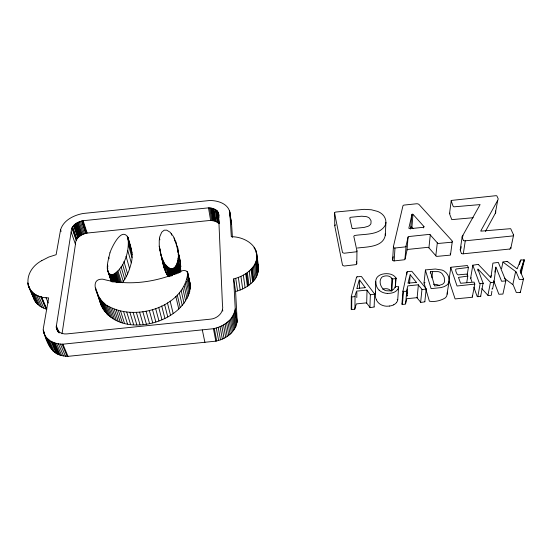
<?xml version="1.0" encoding="UTF-8"?>
<svg xmlns="http://www.w3.org/2000/svg" width="552" height="552" viewBox="0 0 552 552"><rect width="100%" height="100%" fill="white"/><g stroke="black" fill="none" stroke-linecap="round" stroke-linejoin="round"><path stroke-width="0.83" d="M366.466 302.862L356.371 303.904L354.598 309.348A1.035 0.78 1.5 0 1 354.384 309.389L351.21 309.389L351.313 296.417L356.523 277.311M351.693 309.665L351.783 296.935L354.522 296.652A1.056 0.78 1.2 0 0 354.743 296.617L356.544 291.152L366.818 290.09M396.115 278.318L396.108 278.27A1.546 1.111 3.9 0 0 396.012 278.022C393.259 273.661 387.124 273.033 382.501 274.137A10.274 7.424 3.4 0 0 376.478 278.339L376.388 278.622A13.69 9.895 3.7 0 0 375.795 280.699L375.367 296.555A24.033 17.602 4.8 0 0 375.608 297.666L376.347 299.736M375.712 281.665L375.877 283.756A24.46 17.636 4.5 0 0 376.119 284.866L376.871 286.943A15.001 10.861 3.8 0 0 379.114 290.117M41.793 260.634L48.776 257.046L56.131 254.693L60.561 229.832C63.466 220.151 73.947 215.142 83.221 213.472L209.794 200.5C217.605 200.514 227.769 203.426 229.811 212.023L231.309 236.718C243.239 236.566 258.508 244.515 256.804 258.329C254.776 269.431 243.88 276.29 233.682 278.912L235.242 308.961L233.951 313.695L235.932 326.204C232.475 334.326 224.215 339.418 215.825 341.143L67.999 356.344C63.956 356.226 59.795 355.522 56.263 353.446C48.507 348.229 45.14 338.01 43.173 329.371L48.652 297.901C22.915 297.859 21.797 271.28 41.786 260.627M354.922 309.065L355.074 296.327M356.792 263.677L356.965 250.87L353.784 236.235L354.543 235.525C364.513 233.765 379.672 235.6 385.455 224.905C386.959 220.448 384.585 215.383 380.666 213.01A17.747 11.944 0.9 0 0 377.589 211.409L371.372 209.767L364.078 209.339L335.637 212.058L334.629 212.561L334.767 225.94L342.544 265.277L344.179 266.023L356.178 264.601A1.47 1.049 0.7 0 0 356.751 263.959L356.364 261.538M356.799 297.583L356.875 292.484M365.21 287.551L359.656 280.043L359.524 288.579M180.697 272.122L180.504 262.379L175.702 241.59L173.238 236.263L170.147 232.254L166.745 230.156L164.165 230.198L161.722 232.199L159.825 236.546L159.238 240.375L159.238 246.206L163.792 267.078L165.69 272.288L168.077 276.566C167.456 268.513 163.371 261.938 160.77 254.589M165.089 264.07C176.709 279.381 181.118 253.106 176.916 245.612M466.744 282.548L467.799 276.069L467.054 274.061L458.07 274.861C456.808 274.91 454.675 269.065 456.145 269.01L468.379 267.458L467.399 265.519L450.832 267.265L449.073 279.56M374.215 307.002L370.116 307.643L366.68 303.041L367.032 290.269A0.862 0.635 2.1 0 0 366.907 290.138M369.923 307.471L370.344 294.706L367.032 290.269M482.634 283.486L479.467 283.466L472.816 265.222L477.742 264.449A0.821 0.559 8.8 0 1 478.605 264.622M416.884 297.68L406.796 298.722L405.341 304.131A1.049 0.773 5.6 0 1 405.127 304.173L402.291 304.456L401.946 303.938M406.769 274.703L406.976 272.129L402.925 291.352L406.168 291.346A1.069 0.773 5.2 0 0 406.389 291.304L407.859 285.881L418.14 284.818M471.863 281.63L470.656 278.201L471.311 277.863M100.354 302.779C115.078 342.502 188.425 324.348 190.461 285.232L187.335 271.819M374.139 306.822L374.629 294.05L361.588 276.711A0.814 0.586 1.4 0 0 361.015 276.462L357.206 276.828M235.939 326.204L237.194 321.485L235.594 291.497C242.556 289.641 249.187 286.115 253.885 280.554C261.013 272.916 257.632 262.007 256.563 252.926M375.208 294.464L375.284 293.498A13.455 9.881 4 0 1 375.65 291.994M122.282 282.755C126.939 277.028 129.513 269.928 131.286 262.842C133.653 254.224 130.507 245.771 127.981 237.601C121.481 225.816 111.09 248.931 109.924 252.871M357.427 248.02C366.666 246.813 383.198 247.351 385.296 235.186L385.931 222.339M127.981 237.601C129.665 250.636 124.938 268.072 112.649 274.772C102.927 274.806 109.213 256.997 109.931 252.871M391.382 290.759L391.879 278.415M391.865 290.994L392.603 279.022L396.026 278.47M392.72 260.151L393.1 260.682A0.952 0.669 3.4 0 0 393.5 260.861L394.176 260.896L394.977 248.027L405.258 246.896A1.684 1.159 3.7 0 0 405.899 246.468L408.163 236.842A0.959 0.655 3.7 0 1 408.577 236.56L429.021 234.421A1.118 0.752 4.9 0 1 429.78 234.469M425.695 288.668L424.033 282.99L425.44 269.921L435.376 269.017L442.042 270.059A9.446 6.665 6.9 0 1 443.09 270.508A9.819 6.928 6.9 0 1 444.519 271.336C447.637 273.495 449.494 277.449 449.1 281.223L446.761 295.906A10.136 7.3 7.5 0 1 444.94 298.114C440.675 300.757 433.941 302.213 429.394 301.192L426.027 289.793M493.667 280.754L498.877 294.264L502.934 294.057L505.825 280.747L498.325 262.386L492.895 263.125L491.011 277.104A1.27 0.876 10 0 1 490.894 277.373M395.253 287.095L395.818 278.532M395.384 287.433L396.005 278.022M395.653 286.371L398.634 286.923L397.73 299.798L397.212 299.37M56.228 326.936L71.153 231.95C70.966 225.402 77.528 221.718 83.124 220.71L208.497 207.862C212.292 207.897 216.97 209.236 218.523 213.058L222.47 305.277C224.14 312.432 217.391 318.49 210.767 319.125L66.93 333.905C62.417 334.464 56.67 331.98 56.228 326.936L58.464 332.276M394.176 260.896L404.285 259.778A1.656 1.159 4 0 0 404.92 259.357L406.106 246.102M401.939 304.18L402.932 291.111M402.436 304.449L403.436 291.628M405.12 258.991L407.031 250.049L408.038 237.16M410.543 228.99L411.958 214.459A2.118 1.401 3.5 0 1 412.068 214.21L412.855 214.197M405.651 303.848L406.7 291.021M407.569 288.972L407.1 296.1M409.584 283.438L410.129 274.723L408.073 282.976M334.74 225.706L335.526 224.857M351.313 296.417L351.783 296.935M423.577 227.928L423.729 226.313L412.979 214.293L411.923 227.182L413.22 228.666M424.936 301.827L420.845 302.427L417.112 297.859L418.361 284.998L422.17 289.572L426.337 288.965M520.315 270.756L524.4 259.964L521.088 259.999M420.645 302.255L421.963 289.4M450.466 254.831A1.069 0.731 6.7 0 1 449.68 255.19L436.798 256.397A1.339 0.925 6 0 1 436.239 256.176L428.918 247.862L430.291 234.938A2.063 1.394 4.9 0 0 429.78 234.483M424.84 301.606L426.234 288.744L412.033 271.529A0.821 0.58 4.9 0 0 411.447 271.28L407.631 271.646M430.27 273.212L430.45 271.598L438.184 271.625A6.355 4.492 6.8 0 1 441.703 273.302A7.48 5.285 6.7 0 1 442.249 273.847L443.987 276.835A24.661 17.616 5.8 0 1 444.305 277.794L444.56 281.637A7.735 5.492 6.9 0 1 444.325 282.279A6.81 4.837 7 0 1 442.145 284.439L438.709 285.529L434.624 285.943L430.45 271.598M431.878 277.856L432.616 271.405M435.811 255.783L437.315 242.845L430.291 234.938M447.313 294.14L447.348 292.139M491.887 291.201L491.39 295.058A0.704 0.497 10.9 0 1 490.894 295.354L488.796 295.568A0.842 0.593 10.8 0 1 487.927 295.32L481.868 288.682M492.115 289.351L492.232 288.434M491.335 282.596L493.467 282.376A0.718 0.497 10.4 0 0 493.985 282.079L495.924 267.065L501.589 281.272L505.832 280.892M473.236 217.709L451.791 219.634L449.514 213.672L451.26 200.438L496.138 195.67A1.049 0.655 7.1 0 1 496.586 195.808A1.249 0.78 7.1 0 1 496.938 196.043L498.159 198.706L498.021 199.734L480.854 230.798A0.752 0.49 7.6 0 0 480.84 231.157L510.462 228.687A0.994 0.642 8.9 0 1 510.772 228.852L513.498 234.786M190.468 285.225L187.342 271.819C186.065 270.445 183.982 270.294 182.263 270.763C157.693 282.01 129.265 286.543 102.9 279.195C86.215 278.187 100.216 303.828 108.654 306.353C136.123 321.609 184.396 307.009 187.804 272.709M450.542 254.465L452.295 241.5M493.999 281.989L492.653 288.661M356.965 250.87L356.923 251.153A1.497 1.049 0.5 0 1 356.337 251.795L344.137 253.237L342.523 252.616L334.546 212.948M460.471 250.746A4.947 3.346 7.5 0 1 460.237 249.725L462.176 236.691M460.996 248.269L461.231 246.647M462.673 236.911L462.907 235.29L480.102 204.592L453.903 206.834L453.061 206.11L451.156 200.735M62.045 333.794L75.451 244.281C75.203 237.808 81.627 234.048 87.181 233.054L210.622 220.393L215.377 221.186L219.372 223.726L217.371 211.168M461.989 253.747L462.845 253.83A4.802 3.257 7.3 0 0 463.307 253.796L465.274 240.81L512.359 235.98A1.663 1.083 9.2 0 0 513.601 234.779M467.206 274.834L468.386 267.541M470.649 278.139L472.809 265.167M448.99 280.54L455.103 298.915L472.264 297.266L474.789 284.094L474.099 282.113L460.603 283.266L458.471 277.414L467.799 276.069M477.88 270.811L478.142 269.169L490.466 282.334L487.94 295.306M501.589 268.576L502.962 261.958L506.701 261.475M407.031 250.049L407.155 249.732A0.945 0.655 4 0 1 407.562 249.449L427.669 247.351A1.104 0.752 5.2 0 1 428.414 247.399M473.851 287.212L477.114 296.369L477.804 296.7L480.15 283.742M485.394 231.474L495.316 213.32L497.711 200.307M480.668 296.279L483.062 283.314M449.514 213.672L450.101 213.113M449.1 281.223L448.541 282.997A10.315 7.314 7.1 0 1 446.685 285.212L444.208 286.619L440.889 287.62L431.091 288.634L425.385 270.073M490.335 276.324L491.377 275.8M494.861 272.101L495.827 267.223M402.456 301.523L402.705 300.316M424.039 282.928L425.026 282.624M510.8 248.276L513.574 235.214M407.003 295.824L407.114 295.32M407.445 293.802L407.659 292.795M519.784 292.387L516.299 292.484L513.332 285.267A2.574 1.766 11.5 0 0 512.822 284.604L515.644 271.501L502.934 262.055M411.958 214.459L408.922 227.831A3.057 2.056 3.7 0 0 408.887 228.349L409.936 228.7L423.391 227.314L423.984 226.858M519.508 264.505L520.439 260.427L517.176 268.81A1.435 0.966 11 0 1 516.858 268.61L507.674 261.738M393.272 256.68L392.665 259.316L393.445 246.447L402.843 206.248A3.105 2.029 2.8 0 1 403.277 205.385A2.187 1.428 2.7 0 1 404.588 205.027L416.415 203.778A2.525 1.642 3.4 0 1 419.182 204.668L451.874 240.575A3.153 2.125 6.3 0 1 452.24 241.072A1.987 1.339 6.3 0 1 452.219 241.859A1.09 0.731 6.4 0 1 451.419 242.224M520.653 272.798L523.896 259.709M521.088 273.792L524.386 260.047M520.377 292.132L523.482 279.098M356.93 288.227L359.2 280.112L359.635 280.023M474.789 284.094L457.042 285.998L450.749 267.472M521.336 273.137L520.895 272.771M233.503 330.496L231.447 317.993L233.938 313.695M495.316 213.32L495.82 212.134L495.461 210.961M462.907 235.29L462.831 235.414A16.45 10.95 7.8 0 0 462.272 236.387L462.203 236.587A1.966 1.311 6.9 0 0 462.169 236.746A5.03 3.346 7.1 0 0 462.383 237.767L463.107 239.837A4.285 2.864 7.2 0 0 463.245 240.154L463.708 240.665M43.76 332.87C46.568 340.667 55.117 344.338 62.914 344.186L213.438 328.709C220.386 327.267 227.107 323.727 231.46 318M365.176 287.675L356.944 288.434M416.332 282.417L408.087 283.155M490.866 277.38L490.714 277.373A0.849 0.58 10 0 1 490.5 277.187L478.508 264.677M411.274 226.92L410.985 227.169A2.656 1.78 3.8 0 0 410.916 227.341M382.729 289.241L384.13 288.862A8.259 6.072 3.8 0 1 385.199 288.724L385.979 288.703A5.237 3.836 3.7 0 1 388.774 289.303A6.21 4.554 3.7 0 1 391.085 291.249M395.48 286.378L393.755 289.158A5.982 4.347 3.8 0 1 391.12 290.552L390.05 290.78A9.625 6.976 3.6 0 1 389.022 290.89L386.214 290.704A5.63 4.099 3.7 0 1 384.523 290.09C380.604 287.702 378.43 281.051 381.694 277.38A5.561 4.016 3.4 0 1 383.04 276.545L384.785 276.034A8.404 6.086 3.5 0 1 385.869 275.897L386.662 275.876A5.334 3.843 3.4 0 1 389.512 276.469A6.32 4.561 3.4 0 1 391.865 278.422M451.419 242.231L438.322 243.46A1.366 0.925 5.7 0 1 437.757 243.239L437.315 242.845M463.307 253.796L509.606 249.042M522.875 279.353L519.328 279.457L516.279 272.226M477.804 296.7L480.247 296.452M394.977 248.027L394.294 247.993A0.966 0.669 3.1 0 1 393.887 247.813L393.5 247.282M392.5 279.029L392.113 278.788M433.444 284.232L436.604 284.535A6.245 4.478 7.2 0 1 439.275 285.612M387.311 293.374L389.008 293.36A14.442 10.46 3.5 0 0 390.229 293.25A10.805 7.845 3.7 0 0 394.611 292.001A10.605 7.707 3.7 0 0 397.516 289.614M33.141 296.279C34.321 303.027 40.537 307.498 46.796 309.196L41.635 296.935M463.88 240.741L464.812 240.844A4.878 3.257 6.9 0 0 465.274 240.81M461.762 253.651L461.313 253.133A4.216 2.864 7.6 0 1 461.175 252.823L460.444 250.753M504.259 278.201L512.711 284.535M515.644 271.501L515.74 271.577A2.615 1.773 11 0 1 516.341 272.219M189.536 283.907L189.998 284.335M410.295 274.841L416.36 282.334M370.371 294.74L374.704 294.23M130.872 248.648L131.68 250.843M43.318 331.31L49.107 345.048M44.905 335.223L50.253 347.387M47.665 338.818L52.985 350.975M43.166 330.096L44.505 333.146M46.334 337.362L51.674 349.526M49.204 340.122L54.51 352.279M51.922 341.791L57.187 353.942M50.984 341.288L56.263 353.446M31.574 291.27L36.86 303.524M27.676 282.879L28.338 284.411M30.76 290.331L36.052 302.586M27.841 284.018L35.335 301.606M52.923 342.261L58.181 354.418M28.097 285.149L33.403 297.404M28.449 286.226L34.714 300.592M55.027 343.047L60.251 355.205M32.947 292.553L38.212 304.808M32.209 291.918L37.488 304.173M53.965 342.675L59.202 354.832M56.504 343.427L61.7 355.585M34.624 293.788L39.875 306.043M58.367 343.765L63.528 355.93M36.522 294.906L41.745 307.16M38.53 295.837L43.732 308.092M510.579 247.503L510.724 247.855M523.441 278.753L520.426 271.612A3.05 2.049 11.4 0 1 520.239 270.749M41.296 296.859L46.458 309.12M40.793 296.7L45.961 308.961M60.34 344.041L65.474 356.199M62.079 344.193L67.185 356.351M58.491 331.435L59.126 332.959M56.283 327.433L57.877 331.248M56.428 328.088L57.856 331.428M56.642 328.73L57.919 331.78M62.914 344.186L67.999 356.344M56.311 325.846L59.174 332.718M46.037 297.638L48.265 303.007M232.42 237.388L231.626 224.595L229.86 215.301M483.034 283.072L477.894 269.135M60.561 229.832L61.12 231.371M472.222 296.038L472.54 297.045M71.153 231.95L75.451 244.281M72.45 226.9L76.7 239.223M72.353 227.065L76.604 239.395M72.153 227.472L76.411 239.803M71.96 228.086L76.224 240.417M73.485 225.671L77.715 238.002M74.63 224.554L78.839 236.891M99.139 297.397L103.355 309.741M95.662 288.054L99.636 299.639M74.037 225.099L78.253 237.429M98.242 295.886L102.472 308.23M97.462 294.299L101.692 306.65L96.11 290.421M75.948 223.539L80.13 235.87M101.306 300.274L105.508 312.618M75.272 224.036L79.467 236.366M100.167 298.86L104.376 311.204M103.935 302.91L108.102 315.247M76.659 223.091L80.827 235.421M102.575 301.62L106.75 313.971M78.205 222.256L82.345 234.593M105.404 304.131L109.558 316.468M77.425 222.656L81.579 234.986M79.205 221.842L83.331 234.179M106.998 305.284L111.124 317.628M108.654 306.353L112.76 318.697M80.35 221.428L84.449 233.765M82.034 220.931L86.112 233.268M110.421 307.354L114.499 319.691M81.496 221.076L85.581 233.413M112.284 308.264L116.341 320.608M83.124 220.71L87.181 233.054M82.51 220.821L86.574 233.165M114.243 309.106L118.273 321.45M116.279 309.851L120.274 322.195M118.383 310.507L122.344 322.851M107.35 266.837L107.84 268.389M109.544 274.04L112.001 281.789M109.282 273.764L111.739 281.513M109.027 273.475L111.483 281.216M108.792 273.143L111.256 280.892M107.55 269.431L111.249 281.051M107.757 270.528L111.235 281.603M120.571 311.066L124.504 323.417M111.159 274.855L113.36 281.824M110.869 274.799L113.07 281.775M107.454 264.781L107.944 266.333M110.614 274.717L112.815 281.692M110.372 274.599L112.58 281.575M110.09 274.441L112.291 281.416M109.8 274.254L112.256 282.003M112.477 274.806L114.664 281.782M112.159 274.855L114.347 281.83M123.62 311.673L127.498 324.031M111.801 274.875L113.995 281.851M111.463 274.875L113.657 281.858M113.822 274.358L116.237 282.113M113.498 274.503L115.913 282.251M113.16 274.627L115.34 281.603M112.649 274.765L114.837 281.748M114.913 273.737L117.555 282.265M126.753 312.115L130.576 324.466M114.547 273.971L117.19 282.493M114.174 274.178L116.824 282.707M108.613 257.17L109.096 258.715M115.665 273.199L118.535 282.507M115.299 273.475L117.935 282.01M116.431 272.564L119.522 282.645M117.997 270.977L121.537 282.617M129.899 312.37L133.674 324.735M117.196 271.819L120.522 282.679M178.689 254.907L179.662 258.129M133.122 312.466L136.841 324.831M119.542 269.072L123.289 281.485M121.081 266.837L124.793 279.257M122.551 264.332L126.229 276.752M136.358 312.384L140.022 324.755M139.594 312.142L143.203 324.521M123.952 261.558L127.595 273.985M126.056 256.321L129.637 268.755M142.837 311.735L146.39 324.114M127.76 250.408L131.286 262.842M128.485 245.157L131.983 257.591M146.073 311.169L149.564 323.555M127.705 236.849L131.183 249.283M127.402 236.221L132.031 252.781M127.795 238.747L130.341 247.862M128.637 242.39L132.114 254.824M149.302 310.431L152.738 322.83M152.469 309.548L155.85 321.947M155.63 308.499L158.948 320.912M158.693 307.312L161.964 319.725M161.701 305.974L164.91 318.4M164.606 304.504L167.76 316.931M167.428 302.875L170.534 315.316M170.147 301.109L173.19 313.557M162.667 259.799L165.69 272.288M159.238 246.206L160.446 251.194M161.646 257.287L164.668 269.776M159.466 248.655L163.792 267.078M163.82 262.062L166.828 274.551M166.462 265.788L169.043 276.614M159.473 238.181L159.873 239.844M168.498 267.589L170.464 275.917M167.932 267.168L170.106 276.331M167.187 266.519L169.561 276.511M169.843 268.348L171.603 275.848M169.036 267.941L170.796 275.434M175.846 296.534L178.779 308.996M171.134 268.686L172.686 275.351M177.323 295.161L180.235 307.637M170.885 268.645L172.438 275.317M170.637 268.596L172.189 275.262M170.092 268.438L171.851 275.938M172.666 268.617L174.018 274.447M172.224 268.679L173.576 274.517M171.955 268.7L173.307 274.537M171.658 268.714L173.011 274.544M179.379 292.953L182.243 305.428M173.645 268.258L174.984 274.096M173.452 268.355L174.791 274.192M173.045 268.513L174.391 274.351M174.956 267.258L176.474 273.923M174.605 267.596L175.936 273.426M174.225 267.899L175.564 273.737M174.039 268.03L175.377 273.861M175.957 265.94L177.461 272.612M181.208 290.711L184.03 303.2M175.639 266.423L177.151 273.095M175.308 266.864L176.819 273.53M176.536 264.836L178.413 273.178M176.26 265.402L177.951 272.909M171.244 233.42L171.61 235.083M177.475 262.117L179.697 272.129M182.822 288.427L185.617 300.916M177.047 263.545L179.096 272.716M178.082 258.301L180.849 270.811M184.23 286.095L186.99 298.591M177.847 260.261L180.435 271.936M177.765 249.87L180.504 262.379M175.702 241.59L176.619 245.764M177.53 249.932L178.262 253.271M178.165 254.155L180.911 266.671M174.135 237.912L174.874 241.245M185.41 283.735L188.142 296.238M186.383 281.341L189.088 293.85M187.128 278.96L189.805 291.477M187.542 272.088L190.578 286.191M187.121 271.598L190.53 287.454M187.652 276.552L190.323 289.069M202.329 329.992L204.916 342.406M257.763 264.194L258.039 265.567M214.321 328.53L216.695 340.97M213.438 328.709L215.825 341.143M99.891 300.412L100.34 302.779M216.294 327.998L218.633 340.432M218.206 327.37L220.503 339.818M220.062 326.632L222.332 339.087M221.807 325.839L224.036 338.293M223.498 324.928L225.699 337.389M222.504 309.403L222.801 311.073M225.071 323.955L227.238 336.423M226.568 322.885L228.714 335.354M227.921 321.775L230.039 334.25M208.497 207.862L210.622 220.393M210.567 208L212.658 220.538M229.225 320.567L231.316 333.049M209.567 207.876L211.678 220.407M212.12 208.283L214.197 220.828M230.398 319.304L232.461 331.793M211.381 208.125L213.472 220.662M213.32 208.642L215.377 221.186M212.734 208.449L214.797 220.993M215.114 209.463L217.15 222.007M232.392 316.62L234.421 329.123M213.914 208.877L215.963 221.421M216.95 210.705L218.958 223.256M216.722 210.498L218.737 223.049M216.481 210.305L218.495 222.856M233.227 315.192L235.235 327.702M215.901 209.919L217.923 222.47M218.475 212.81L218.923 215.57M218.413 212.658L218.806 215.17M218.219 212.341L218.882 216.529M217.971 211.961L218.902 217.819M235.124 310.279L237.084 322.803M234.683 311.928L236.656 324.445M235.242 308.961L237.194 321.485M233.682 278.912L235.594 291.497M235.718 278.291L237.595 290.883M229.377 211.947L229.611 213.624M238.326 277.414L240.161 290.007M229.811 212.023L231.626 224.595M229.556 210.76L231.371 223.332M240.9 276.345L242.687 288.951M243.349 275.124L245.095 287.73M245.695 273.73L247.399 286.343M246.461 273.205L248.152 285.819M247.33 272.55L249 285.163M249.2 270.984L250.843 283.604M251.712 268.603L253.299 281.223M250.987 269.335L252.588 281.962M48.514 342.281L48.666 343.489M252.305 267.927L253.885 280.554M253.347 266.512L254.907 279.139M254.41 264.815L255.949 277.449M255.976 261.593L257.48 274.227M254.196 247.268L254.396 248.952M255.328 263.097L256.846 275.731M255.866 250.339L256.162 252.871M256.363 254.555L256.756 257.929M256.804 258.329L258.295 270.97M256.694 259.081L258.177 271.722M255.231 249L255.431 250.684M256.507 259.847L258.005 272.488M256.28 251.553L258.357 269.369M398.634 286.923L398.634 286.971A10.053 7.3 3.7 0 1 397.468 289.593M162.336 259.509L162.495 261.144M385.22 233.82L385.296 235.186M366.556 302.91A0.849 0.635 2.4 0 1 366.673 303.041M356.468 277.304A0.897 0.649 1.1 0 1 357.192 276.78M376.361 299.736A14.738 10.84 4.2 0 0 378.548 302.91A10.398 7.673 4 0 0 386.593 306.222L388.263 306.153A14.193 10.44 3.9 0 0 389.464 306.049M393.769 304.808A10.619 7.831 4 0 1 389.457 306.029M396.633 302.434A10.426 7.687 4 0 1 393.728 304.759M397.757 299.798A9.874 7.286 4.1 0 1 396.577 302.406M387.311 293.422A10.585 7.687 3.6 0 1 379.12 290.117M416.967 297.714A0.856 0.628 6.2 0 1 417.105 297.859M406.914 272.122A0.904 0.642 4.7 0 1 407.617 271.605M418.209 284.86A0.876 0.628 5.8 0 1 418.354 284.998M480.792 296.031A0.697 0.49 10.3 0 1 480.274 296.527M483.186 283.066A0.711 0.497 9.8 0 1 482.662 283.569M491.342 282.596A0.856 0.593 10.3 0 1 490.445 282.341M520.301 260.385A1.132 0.752 10.8 0 1 521.067 259.937M520.515 291.787A0.931 0.642 12.2 0 1 519.805 292.45M523.613 278.753A0.945 0.642 11.7 0 1 522.896 279.415M506.681 261.4A1.256 0.842 10.2 0 1 507.716 261.703M392.762 260.144A2.636 1.849 3.5 0 1 392.638 259.316M450.466 254.824A1.953 1.339 6.7 0 0 450.453 254.044A3.105 2.125 6.6 0 0 450.156 253.582M428.421 247.413A2.029 1.394 5.2 0 1 428.904 247.869M393.535 247.275A2.677 1.849 3.2 0 1 393.41 246.447M411.288 226.879A0.821 0.552 3.6 0 1 411.882 227.196M423.743 226.306A2.829 1.891 4.2 0 1 423.957 226.803M510.828 247.841A1.635 1.076 9.7 0 1 509.613 249.069M460.775 248.628A16.174 10.943 8.2 0 0 460.361 249.366L460.299 249.566A1.932 1.311 7.3 0 0 460.258 249.725M352.273 228.431A1.118 0.759 0 0 0 353.239 228.528L364.237 227.403L368.074 226.285A7.99 5.382 0.6 0 0 369.874 225.078A7.231 4.871 0.6 0 0 370.944 223.567L371.082 220.855L369.585 218.281A6.541 4.402 0.6 0 0 368.129 217.295L367.418 216.991A8.48 5.713 0.6 0 0 366.252 216.625L361.615 216.212L351.155 217.233A1.932 1.297 -0.3 0 0 350.065 217.509A0.98 0.655 -0.3 0 0 349.851 217.888A2.318 1.559 -0.2 0 0 349.858 218.35L351.893 227.624A2.836 1.925 0.1 0 0 352.183 228.307"/></g></svg>
